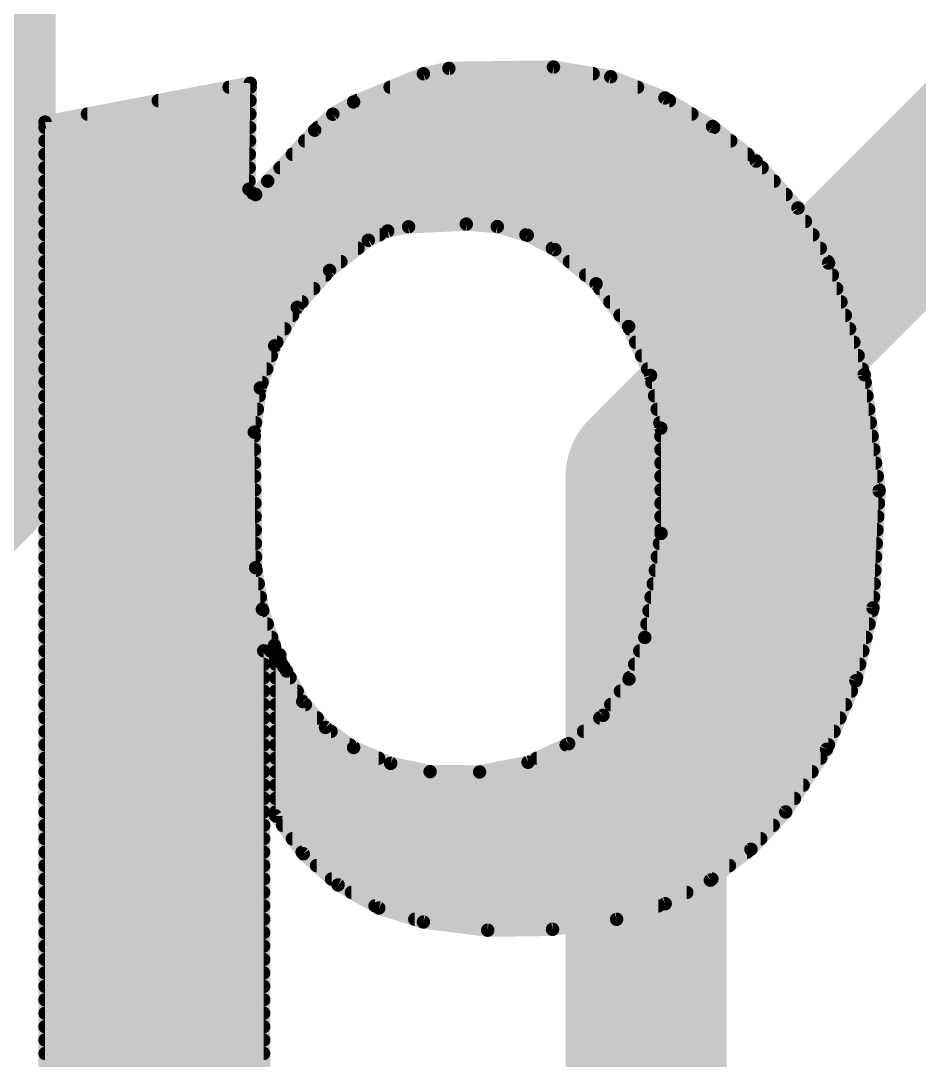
# Model space of a CAD drawing. Extents: x -6.3 to 44.5, y -10.2 to 43.3.
# Drawn here: x 19.136 to 20.837, y 38.265 to 40.232 of the extents above; entities that cross this region are included whole.
import ezdxf

# ---------------------------------------------------------------- set-up
doc = ezdxf.new("R2010")
doc.units = 0
for name, color, linetype in [('1', 12, 'CONTINUOUS'), ('16', 132, 'CONTINUOUS'), ('21', 41, 'CONTINUOUS')]:
    doc.layers.add(name, color=color, linetype=linetype)

msp = doc.modelspace()

# ---------------------------------------------------------------- linework, layer by layer
at = {"layer": '1', "const_width": 0.3048}
for points in [[(19.05, 39.37), (19.05, 40.64)], [(17.78, 38.1), (19.05, 39.37)]]:
    msp.add_lwpolyline(points, dxfattribs=at)
at = {"layer": '1', "const_width": 0.1524}
for points in [[(19.1039, 39.3161, 1), (18.9961, 39.4239)], [(18.9738, 39.37, 1), (19.1262, 39.37)]]:
    msp.add_lwpolyline(points, format="xyb", dxfattribs=at)
at = {"layer": '16', "const_width": 0.3048}
for points in [[(20.32, 39.37), (22.86, 41.91)], [(20.32, 37.211), (20.32, 39.37)]]:
    msp.add_lwpolyline(points, dxfattribs=at)
at = {"layer": '16', "const_width": 0.1524}
for points in [[(20.3962, 39.37, 1), (20.2438, 39.37)], [(20.2661, 39.4239, 1), (20.3739, 39.3161)]]:
    msp.add_lwpolyline(points, format="xyb", dxfattribs=at)
at = {"layer": '21', "const_width": 0.0254}
for points in [[(19.8984, 40.132), (19.9466, 40.1422)], [(19.9466, 40.1422), (20.1447, 40.1447)], [(20.1447, 40.1447), (20.2532, 40.1263)], [(19.7663, 40.0787), (19.8984, 40.132)], [(19.8984, 40.132), (20.2197, 40.132)], [(20.2532, 40.1263), (20.3556, 40.0863)], [(19.1821, 40.0406), (19.5707, 40.1142)], [(19.5306, 40.1066), (19.5706, 40.1066)], [(19.5707, 40.1142), (19.5682, 39.9136)], [(19.8354, 40.1066), (20.3037, 40.1066)], [(19.3965, 40.0812), (19.5703, 40.0812)], [(19.7725, 40.0812), (20.3641, 40.0812)], [(20.3556, 40.0863), (20.4458, 40.0322)], [(19.727, 40.0554), (19.7663, 40.0787)], [(19.1821, 37.9832), (19.1821, 40.0406)], [(19.2624, 40.0558), (19.57, 40.0558)], [(19.6926, 40.0253), (19.727, 40.0554)], [(19.7276, 40.0558), (20.4065, 40.0558)], [(19.1821, 40.0304), (19.5697, 40.0304)], [(19.6037, 39.9288), (19.6926, 40.0253)], [(19.6984, 40.0304), (20.4481, 40.0304)], [(20.4458, 40.0322), (20.5283, 39.9669)], [(19.1821, 40.005), (19.5693, 40.005)], [(19.6739, 40.005), (20.4802, 40.005)], [(19.1821, 39.9796), (19.569, 39.9796)], [(19.6505, 39.9796), (20.5123, 39.9796)], [(20.5283, 39.9669), (20.6074, 39.8779)], [(19.1821, 39.9542), (19.5687, 39.9542)], [(19.6271, 39.9542), (20.5396, 39.9542)], [(19.1821, 39.9288), (19.5684, 39.9288)], [(19.5809, 39.9034), (19.6037, 39.9288)], [(19.6037, 39.9288), (20.5622, 39.9288)], [(19.1821, 39.9034), (19.5809, 39.9034)], [(19.5682, 39.9136), (19.5758, 39.9059)], [(19.5758, 39.9059), (19.5809, 39.9034)], [(19.5809, 39.9034), (20.5848, 39.9034)], [(19.1821, 39.878), (20.6073, 39.878)], [(20.6074, 39.8779), (20.6654, 39.7739)], [(19.1821, 39.8526), (20.6215, 39.8526)], [(19.9796, 39.8475), (19.8704, 39.8424)], [(20.0384, 39.8428), (19.9796, 39.8475)], [(19.1821, 39.8272), (19.8155, 39.8272)], [(19.8307, 39.8345), (19.7942, 39.817)], [(19.8704, 39.8424), (19.8307, 39.8345)], [(20.095, 39.8265), (20.0384, 39.8428)], [(20.0925, 39.8272), (20.6357, 39.8272)], [(20.1473, 39.7993), (20.095, 39.8265)], [(19.7942, 39.817), (19.721, 39.7598)], [(19.1821, 39.8018), (19.7747, 39.8018)], [(20.1425, 39.8018), (20.6498, 39.8018)], [(20.2254, 39.7344), (20.1473, 39.7993)], [(19.1821, 39.7764), (19.7422, 39.7764)], [(20.1749, 39.7764), (20.664, 39.7764)], [(20.6654, 39.7739), (20.7328, 39.5626)], [(19.1821, 39.751), (19.7132, 39.751)], [(19.721, 39.7598), (19.6596, 39.69)], [(20.2055, 39.751), (20.6727, 39.751)], [(19.1821, 39.7256), (19.6909, 39.7256)], [(20.2868, 39.6536), (20.2254, 39.7344)], [(20.2321, 39.7256), (20.6808, 39.7256)], [(19.1821, 39.7002), (19.6686, 39.7002)], [(19.6596, 39.69), (19.617, 39.6172)], [(20.2514, 39.7002), (20.6889, 39.7002)], [(19.1821, 39.6748), (19.6507, 39.6748)], [(20.2707, 39.6748), (20.697, 39.6748)], [(19.1821, 39.6494), (19.6359, 39.6494)], [(20.3284, 39.561), (20.2868, 39.6536)], [(20.2887, 39.6494), (20.7051, 39.6494)], [(19.1821, 39.624), (19.621, 39.624)], [(19.617, 39.6172), (19.5896, 39.5374)], [(20.3001, 39.624), (20.7132, 39.624)], [(19.1821, 39.5986), (19.6106, 39.5986)], [(20.3115, 39.5986), (20.7213, 39.5986)], [(19.1821, 39.5732), (19.6019, 39.5732)], [(20.3229, 39.5732), (20.7294, 39.5732)], [(20.3479, 39.4614), (20.3284, 39.561)], [(20.7328, 39.5626), (20.7611, 39.3426)], [(19.1821, 39.5478), (19.5932, 39.5478)], [(19.5896, 39.5374), (19.5783, 39.4538)], [(20.3309, 39.5478), (20.7347, 39.5478)], [(19.1821, 39.5224), (19.5876, 39.5224)], [(20.3359, 39.5224), (20.738, 39.5224)], [(19.1821, 39.497), (19.5841, 39.497)], [(20.3409, 39.497), (20.7412, 39.497)], [(19.1821, 39.4716), (19.5807, 39.4716)], [(20.3459, 39.4716), (20.7445, 39.4716)], [(19.5783, 39.4538), (19.5809, 39.1973)], [(20.3482, 39.2621), (20.3479, 39.4614)], [(19.1821, 39.4462), (19.5784, 39.4462)], [(20.3479, 39.4462), (20.7478, 39.4462)], [(19.1821, 39.4208), (19.5786, 39.4208)], [(20.348, 39.4208), (20.751, 39.4208)], [(19.1821, 39.3954), (19.5789, 39.3954)], [(20.348, 39.3954), (20.7543, 39.3954)], [(19.1821, 39.37), (19.5791, 39.37)], [(20.3481, 39.37), (20.7576, 39.37)], [(19.1821, 39.3446), (19.5794, 39.3446)], [(20.3481, 39.3446), (20.7608, 39.3446)], [(20.7611, 39.3426), (20.7493, 39.1211)], [(19.1821, 39.3192), (19.5797, 39.3192)], [(20.3481, 39.3192), (20.7598, 39.3192)], [(19.1821, 39.2938), (19.5799, 39.2938)], [(20.3482, 39.2938), (20.7585, 39.2938)], [(19.1821, 39.2684), (19.5802, 39.2684)], [(20.3175, 39.0652), (20.3482, 39.2621)], [(20.3482, 39.2684), (20.7571, 39.2684)], [(19.1821, 39.243), (19.5804, 39.243)], [(20.3452, 39.243), (20.7558, 39.243)], [(19.1821, 39.2176), (19.5807, 39.2176)], [(20.3413, 39.2176), (20.7544, 39.2176)], [(19.5809, 39.1973), (19.5936, 39.1185)], [(19.1821, 39.1922), (19.5817, 39.1922)], [(20.3373, 39.1922), (20.7531, 39.1922)], [(19.1821, 39.1668), (19.5858, 39.1668)], [(20.3334, 39.1668), (20.7517, 39.1668)], [(19.1821, 39.1414), (19.5899, 39.1414)], [(20.3294, 39.1414), (20.7504, 39.1414)], [(19.1821, 39.116), (19.5944, 39.116)], [(19.5936, 39.1185), (19.6164, 39.05)], [(20.3254, 39.116), (20.7481, 39.116)], [(20.7493, 39.1211), (20.717, 38.9835)], [(19.1821, 39.0906), (19.6029, 39.0906)], [(20.3215, 39.0906), (20.7421, 39.0906)], [(19.1821, 39.0652), (19.6113, 39.0652)], [(20.2875, 38.9863), (20.3175, 39.0652)], [(20.3175, 39.0652), (20.7362, 39.0652)], [(19.1821, 39.0398), (19.6088, 39.0398)], [(19.6088, 39.0398), (19.5961, 39.0398)], [(19.5961, 39.0398), (19.5961, 37.6098)], [(19.6125, 39.0404), (19.6088, 39.0398)], [(19.6155, 39.0428), (19.6125, 39.0404)], [(19.6169, 39.0463), (19.6155, 39.0428)], [(19.6164, 39.05), (19.6169, 39.0463)], [(20.3079, 39.0398), (20.7302, 39.0398)], [(19.619, 39.0246), (19.6266, 39.0322)], [(19.619, 38.7274), (19.619, 39.0246)], [(19.6266, 39.0322), (19.6266, 39.0271)], [(19.6266, 39.0271), (19.6286, 39.0174)], [(19.6286, 39.0174), (19.6342, 39.0093)], [(19.1821, 39.0144), (19.5961, 39.0144)], [(19.619, 39.0144), (19.6307, 39.0144)], [(19.6342, 39.0093), (19.6393, 39.0017)], [(19.6393, 39.0017), (19.67, 38.944)], [(20.2982, 39.0144), (20.7243, 39.0144)], [(19.1821, 38.989), (19.5961, 38.989)], [(19.619, 38.989), (19.646, 38.989)], [(20.2384, 38.9178), (20.2875, 38.9863)], [(20.2886, 38.989), (20.7183, 38.989)], [(20.717, 38.9835), (20.6614, 38.8534)], [(19.1821, 38.9636), (19.5961, 38.9636)], [(19.619, 38.9636), (19.6595, 38.9636)], [(20.2713, 38.9636), (20.7085, 38.9636)], [(19.67, 38.944), (19.7131, 38.8948)], [(19.1821, 38.9382), (19.5961, 38.9382)], [(19.619, 38.9382), (19.675, 38.9382)], [(20.253, 38.9382), (20.6976, 38.9382)], [(19.1821, 38.9128), (19.5961, 38.9128)], [(19.619, 38.9128), (19.6973, 38.9128)], [(20.1732, 38.8641), (20.2384, 38.9178)], [(20.2323, 38.9128), (20.6868, 38.9128)], [(19.1821, 38.8874), (19.5961, 38.8874)], [(19.619, 38.8874), (19.7235, 38.8874)], [(19.7131, 38.8948), (19.7663, 38.8569)], [(20.2015, 38.8874), (20.6759, 38.8874)], [(19.1821, 38.862), (19.5961, 38.862)], [(19.619, 38.862), (19.7591, 38.862)], [(20.0965, 38.829), (20.1732, 38.8641)], [(20.1686, 38.862), (20.6651, 38.862)], [(19.7663, 38.8569), (19.8364, 38.8269)], [(20.6614, 38.8534), (20.5842, 38.735)], [(19.1821, 38.8366), (19.5961, 38.8366)], [(19.619, 38.8366), (19.8137, 38.8366)], [(19.8364, 38.8269), (19.9111, 38.8112)], [(20.0047, 38.8106), (20.0965, 38.829)], [(20.1131, 38.8366), (20.6504, 38.8366)], [(19.1821, 38.8112), (19.5961, 38.8112)], [(19.619, 38.8112), (19.9111, 38.8112)], [(19.9111, 38.8112), (20.0047, 38.8106)], [(20.0077, 38.8112), (20.6339, 38.8112)], [(19.1821, 38.7858), (19.5961, 38.7858)], [(19.619, 38.7858), (20.6173, 38.7858)], [(19.1821, 38.7604), (19.5961, 38.7604)], [(19.619, 38.7604), (20.6008, 38.7604)], [(19.1821, 38.735), (19.5961, 38.735)], [(19.619, 38.735), (20.5842, 38.735)], [(19.671, 38.6558), (19.619, 38.7274)], [(20.5842, 38.735), (20.5184, 38.6643)], [(19.1821, 38.7096), (19.5961, 38.7096)], [(19.6319, 38.7096), (20.5606, 38.7096)], [(19.1821, 38.6842), (19.5961, 38.6842)], [(19.6504, 38.6842), (20.5369, 38.6842)], [(20.5184, 38.6643), (20.4416, 38.6059)], [(19.1821, 38.6588), (19.5961, 38.6588)], [(19.6688, 38.6588), (20.5111, 38.6588)], [(19.737, 38.5968), (19.671, 38.6558)], [(19.1821, 38.6334), (19.5961, 38.6334)], [(19.6961, 38.6334), (20.4778, 38.6334)], [(19.1821, 38.608), (19.5961, 38.608)], [(19.7245, 38.608), (20.4444, 38.608)], [(20.4416, 38.6059), (20.356, 38.5613)], [(19.814, 38.5531), (19.737, 38.5968)], [(19.1821, 38.5826), (19.5961, 38.5826)], [(19.7621, 38.5826), (20.397, 38.5826)], [(19.1821, 38.5572), (19.5961, 38.5572)], [(19.8068, 38.5572), (20.3434, 38.5572)], [(19.8984, 38.5267), (19.814, 38.5531)], [(20.356, 38.5613), (20.2641, 38.5318)], [(19.1821, 38.5318), (19.5961, 38.5318)], [(19.8821, 38.5318), (20.2641, 38.5318)], [(20.0201, 38.5112), (19.8984, 38.5267)], [(20.2641, 38.5318), (20.1428, 38.5129)], [(19.1821, 38.5064), (19.5961, 38.5064)], [(20.1428, 38.5129), (20.0201, 38.5112)], [(19.1821, 38.481), (19.5961, 38.481)], [(19.1821, 38.4556), (19.5961, 38.4556)], [(19.1821, 38.4302), (19.5961, 38.4302)], [(19.1821, 38.4048), (19.5961, 38.4048)], [(19.1821, 38.3794), (19.5961, 38.3794)], [(19.1821, 38.354), (19.5961, 38.354)], [(19.1821, 38.3286), (19.5961, 38.3286)], [(19.1821, 38.3032), (19.5961, 38.3032)], [(19.1821, 38.2778), (19.5961, 38.2778)], [(19.1821, 38.2524), (19.5961, 38.2524)]]:
    msp.add_lwpolyline(points, dxfattribs=at)
at = {"layer": '21', "const_width": 0.0127}
for points in [[(19.9465, 40.1485, 1), (19.9467, 40.1359)], [(19.9479, 40.136, 1), (19.9453, 40.1484)], [(20.1458, 40.151, 1), (20.1436, 40.1384)], [(20.1448, 40.1384, 1), (20.1446, 40.151)], [(19.8984, 40.1384, 1), (19.8984, 40.1257)], [(19.8971, 40.1382, 1), (19.8997, 40.1258)], [(19.9008, 40.1261, 1), (19.896, 40.1379)], [(20.2197, 40.1257, 1), (20.2197, 40.1384)], [(20.2555, 40.1323, 1), (20.2508, 40.1204)], [(20.2521, 40.1201, 1), (20.2542, 40.1326)], [(19.5306, 40.1129, 1), (19.5306, 40.1003)], [(19.577, 40.1141, 1), (19.5644, 40.1143)], [(19.5719, 40.108, 1), (19.5695, 40.1204)], [(19.5706, 40.1003, 1), (19.5706, 40.1129)], [(19.8354, 40.1129, 1), (19.8354, 40.1003)], [(20.3037, 40.1003, 1), (20.3037, 40.1129)], [(19.3965, 40.0876, 1), (19.3965, 40.0749)], [(19.5703, 40.0749, 1), (19.5703, 40.0876)], [(19.7725, 40.0876, 1), (19.7725, 40.0749)], [(20.3589, 40.0917, 1), (20.3523, 40.0809)], [(20.3533, 40.0804, 1), (20.3579, 40.0922)], [(20.3641, 40.0749, 1), (20.3641, 40.0876)], [(19.7639, 40.0846, 1), (19.7687, 40.0728)], [(19.7695, 40.0732, 1), (19.7631, 40.0842)], [(19.1885, 40.0406, 1), (19.1758, 40.0406)], [(19.1809, 40.0468, 1), (19.1833, 40.0344)], [(19.2624, 40.0622, 1), (19.2624, 40.0495)], [(19.57, 40.0495, 1), (19.57, 40.0622)], [(19.7237, 40.0609, 1), (19.7302, 40.05)], [(19.7276, 40.0622, 1), (19.7276, 40.0495)], [(19.7311, 40.0507, 1), (19.7228, 40.0602)], [(20.4065, 40.0495, 1), (20.4065, 40.0622)], [(19.1821, 40.0367, 1), (19.1821, 40.0241)], [(19.5697, 40.0241, 1), (19.5697, 40.0367)], [(19.6884, 40.0301, 1), (19.6968, 40.0205)], [(19.6973, 40.021, 1), (19.6879, 40.0296)], [(19.6984, 40.0367, 1), (19.6984, 40.0241)], [(20.4498, 40.0372, 1), (20.4419, 40.0272)], [(20.4426, 40.0268, 1), (20.4491, 40.0377)], [(20.4481, 40.0241, 1), (20.4481, 40.0367)], [(19.1821, 40.0114, 1), (19.1821, 39.9987)], [(19.5693, 39.9987, 1), (19.5693, 40.0114)], [(19.6739, 40.0114, 1), (19.6739, 39.9987)], [(20.4802, 39.9987, 1), (20.4802, 40.0114)], [(19.1821, 39.986, 1), (19.1821, 39.9733)], [(19.569, 39.9733, 1), (19.569, 39.986)], [(19.6505, 39.986, 1), (19.6505, 39.9733)], [(20.5123, 39.9733, 1), (20.5123, 39.986)], [(20.533, 39.9711, 1), (20.5236, 39.9627)], [(20.5244, 39.9619, 1), (20.5322, 39.9719)], [(19.1821, 39.9605, 1), (19.1821, 39.9479)], [(19.5687, 39.9479, 1), (19.5687, 39.9605)], [(19.6271, 39.9605, 1), (19.6271, 39.9479)], [(20.5396, 39.9479, 1), (20.5396, 39.9605)], [(19.1821, 39.9352, 1), (19.1821, 39.9225)], [(19.5684, 39.9225, 1), (19.5684, 39.9352)], [(19.6037, 39.9352, 1), (19.6037, 39.9225)], [(19.599, 39.9331, 1), (19.6084, 39.9245)], [(19.6084, 39.9246, 1), (19.599, 39.933)], [(20.5622, 39.9225, 1), (20.5622, 39.9352)], [(19.1821, 39.9098, 1), (19.1821, 39.8971)], [(19.5727, 39.9181, 1), (19.5637, 39.9091)], [(19.5619, 39.9137, 1), (19.5745, 39.9135)], [(19.5786, 39.9116, 1), (19.573, 39.9002)], [(19.5713, 39.9014, 1), (19.5803, 39.9104)], [(19.5809, 39.9098, 1), (19.5809, 39.8971)], [(19.5781, 39.8977, 1), (19.5837, 39.9091)], [(19.5809, 39.8971, 1), (19.5809, 39.9098)], [(20.5848, 39.8971, 1), (20.5848, 39.9098)], [(19.5762, 39.9076, 1), (19.5856, 39.8992)], [(19.1821, 39.8843, 1), (19.1821, 39.8717)], [(20.613, 39.881, 1), (20.6019, 39.8748)], [(20.6027, 39.8737, 1), (20.6122, 39.8821)], [(20.6073, 39.8717, 1), (20.6073, 39.8843)], [(19.1821, 39.859, 1), (19.1821, 39.8463)], [(19.9801, 39.8538, 1), (19.9791, 39.8412)], [(19.9799, 39.8412, 1), (19.9793, 39.8538)], [(20.6215, 39.8463, 1), (20.6215, 39.859)], [(19.1821, 39.8336, 1), (19.1821, 39.8209)], [(19.8155, 39.8209, 1), (19.8155, 39.8336)], [(19.8295, 39.8407, 1), (19.832, 39.8282)], [(19.8335, 39.8287, 1), (19.828, 39.8402)], [(19.8701, 39.8487, 1), (19.8707, 39.8361)], [(19.8716, 39.8362, 1), (19.8692, 39.8486)], [(20.0401, 39.8489, 1), (20.0366, 39.8367)], [(20.0378, 39.8364, 1), (20.0389, 39.8491)], [(20.0925, 39.8336, 1), (20.0925, 39.8209)], [(20.0979, 39.8321, 1), (20.0921, 39.8208)], [(20.0932, 39.8204, 1), (20.0968, 39.8326)], [(20.6357, 39.8209, 1), (20.6357, 39.8336)], [(19.7915, 39.8227, 1), (19.7969, 39.8113)], [(19.7981, 39.812, 1), (19.7903, 39.822)], [(19.1821, 39.8081, 1), (19.1821, 39.7955)], [(19.7747, 39.7955, 1), (19.7747, 39.8081)], [(20.1425, 39.8081, 1), (20.1425, 39.7955)], [(20.1514, 39.8042, 1), (20.1432, 39.7944)], [(20.1444, 39.7937, 1), (20.1502, 39.8049)], [(20.6498, 39.7955, 1), (20.6498, 39.8081)], [(19.1821, 39.7828, 1), (19.1821, 39.7701)], [(19.7422, 39.7701, 1), (19.7422, 39.7828)], [(20.1749, 39.7828, 1), (20.1749, 39.7701)], [(20.6714, 39.7758, 1), (20.6594, 39.772)], [(20.6599, 39.7708, 1), (20.6709, 39.777)], [(20.664, 39.7701, 1), (20.664, 39.7828)], [(19.1821, 39.7574, 1), (19.1821, 39.7447)], [(19.7132, 39.7447, 1), (19.7132, 39.7574)], [(19.717, 39.7648, 1), (19.7249, 39.7548)], [(19.7257, 39.7556, 1), (19.7162, 39.764)], [(20.2055, 39.7574, 1), (20.2055, 39.7447)], [(20.6727, 39.7447, 1), (20.6727, 39.7574)], [(20.2304, 39.7383, 1), (20.2203, 39.7306)], [(20.2213, 39.7296, 1), (20.2294, 39.7393)], [(19.1821, 39.7319, 1), (19.1821, 39.7193)], [(19.6909, 39.7193, 1), (19.6909, 39.7319)], [(20.2321, 39.7319, 1), (20.2321, 39.7193)], [(20.6808, 39.7193, 1), (20.6808, 39.7319)], [(19.1821, 39.7066, 1), (19.1821, 39.6939)], [(19.6548, 39.6942, 1), (19.6644, 39.6858)], [(19.6651, 39.6868, 1), (19.6541, 39.6932)], [(19.6686, 39.6939, 1), (19.6686, 39.7066)], [(20.2514, 39.7066, 1), (20.2514, 39.6939)], [(20.6889, 39.6939, 1), (20.6889, 39.7066)], [(19.1821, 39.6812, 1), (19.1821, 39.6685)], [(19.6507, 39.6685, 1), (19.6507, 39.6812)], [(20.2707, 39.6812, 1), (20.2707, 39.6685)], [(20.697, 39.6685, 1), (20.697, 39.6812)], [(19.1821, 39.6557, 1), (19.1821, 39.6431)], [(19.6359, 39.6431, 1), (19.6359, 39.6557)], [(20.2926, 39.6562, 1), (20.281, 39.651)], [(20.2817, 39.6498, 1), (20.2919, 39.6575)], [(20.2887, 39.6557, 1), (20.2887, 39.6431)], [(20.7051, 39.6431, 1), (20.7051, 39.6557)], [(19.1821, 39.6303, 1), (19.1821, 39.6177)], [(19.6115, 39.6204, 1), (19.6225, 39.614)], [(19.623, 39.6151, 1), (19.611, 39.6192)], [(19.621, 39.6177, 1), (19.621, 39.6303)], [(20.3001, 39.6303, 1), (20.3001, 39.6177)], [(20.7132, 39.6177, 1), (20.7132, 39.6303)], [(19.1821, 39.605, 1), (19.1821, 39.5923)], [(19.6106, 39.5923, 1), (19.6106, 39.605)], [(20.3115, 39.605, 1), (20.3115, 39.5923)], [(20.7213, 39.5923, 1), (20.7213, 39.605)], [(19.1821, 39.5795, 1), (19.1821, 39.5669)], [(19.6019, 39.5669, 1), (19.6019, 39.5795)], [(20.3229, 39.5795, 1), (20.3229, 39.5669)], [(20.7294, 39.5669, 1), (20.7294, 39.5795)], [(20.3346, 39.5622, 1), (20.3221, 39.5598)], [(20.3226, 39.5584, 1), (20.3341, 39.5636)], [(20.7391, 39.5634, 1), (20.7265, 39.5618)], [(20.7268, 39.5607, 1), (20.7389, 39.5645)], [(19.1821, 39.5541, 1), (19.1821, 39.5415)], [(19.5836, 39.5395, 1), (19.5956, 39.5353)], [(19.5959, 39.5366, 1), (19.5833, 39.5383)], [(19.5932, 39.5415, 1), (19.5932, 39.5541)], [(20.3309, 39.5541, 1), (20.3309, 39.5415)], [(20.7347, 39.5415, 1), (20.7347, 39.5541)], [(19.1821, 39.5288, 1), (19.1821, 39.5161)], [(19.5876, 39.5161, 1), (19.5876, 39.5288)], [(20.3359, 39.5288, 1), (20.3359, 39.5161)], [(20.738, 39.5161, 1), (20.738, 39.5288)], [(19.1821, 39.5033, 1), (19.1821, 39.4907)], [(19.5841, 39.4907, 1), (19.5841, 39.5033)], [(20.3409, 39.5033, 1), (20.3409, 39.4907)], [(20.7412, 39.4907, 1), (20.7412, 39.5033)], [(19.1821, 39.4779, 1), (19.1821, 39.4653)], [(19.5807, 39.4653, 1), (19.5807, 39.4779)], [(20.3459, 39.4779, 1), (20.3459, 39.4653)], [(20.7445, 39.4653, 1), (20.7445, 39.4779)], [(19.5846, 39.4539, 1), (19.572, 39.4537)], [(20.3542, 39.4614, 1), (20.3416, 39.4614)], [(20.3417, 39.4602, 1), (20.3541, 39.4626)], [(19.1821, 39.4526, 1), (19.1821, 39.4399)], [(19.572, 39.4546, 1), (19.5846, 39.453)], [(19.5784, 39.4399, 1), (19.5784, 39.4526)], [(20.3479, 39.4526, 1), (20.3479, 39.4399)], [(20.7478, 39.4399, 1), (20.7478, 39.4526)], [(19.1821, 39.4271, 1), (19.1821, 39.4145)], [(19.5786, 39.4145, 1), (19.5786, 39.4271)], [(20.348, 39.4271, 1), (20.348, 39.4145)], [(20.751, 39.4145, 1), (20.751, 39.4271)], [(19.1821, 39.4017, 1), (19.1821, 39.3891)], [(19.5789, 39.3891, 1), (19.5789, 39.4017)], [(20.348, 39.4017, 1), (20.348, 39.3891)], [(20.7543, 39.3891, 1), (20.7543, 39.4017)], [(19.1821, 39.3764, 1), (19.1821, 39.3637)], [(19.5791, 39.3637, 1), (19.5791, 39.3764)], [(20.3481, 39.3764, 1), (20.3481, 39.3637)], [(20.7576, 39.3637, 1), (20.7576, 39.3764)], [(19.1821, 39.3509, 1), (19.1821, 39.3383)], [(19.5794, 39.3383, 1), (19.5794, 39.3509)], [(20.3481, 39.3509, 1), (20.3481, 39.3383)], [(20.7674, 39.3423, 1), (20.7547, 39.3429)], [(20.7548, 39.3418, 1), (20.7674, 39.3434)], [(20.7608, 39.3383, 1), (20.7608, 39.3509)], [(19.1821, 39.3255, 1), (19.1821, 39.3129)], [(19.5797, 39.3129, 1), (19.5797, 39.3255)], [(20.3481, 39.3255, 1), (20.3481, 39.3129)], [(20.7598, 39.3129, 1), (20.7598, 39.3255)], [(19.1821, 39.3002, 1), (19.1821, 39.2875)], [(19.5799, 39.2875, 1), (19.5799, 39.3002)], [(20.3482, 39.3002, 1), (20.3482, 39.2875)], [(20.7585, 39.2875, 1), (20.7585, 39.3002)], [(19.1821, 39.2747, 1), (19.1821, 39.2621)], [(19.5802, 39.2621, 1), (19.5802, 39.2747)], [(20.3482, 39.2747, 1), (20.3482, 39.2621)], [(20.3419, 39.2621, 1), (20.3546, 39.2621)], [(20.3545, 39.2611, 1), (20.342, 39.2631)], [(20.7571, 39.2621, 1), (20.7571, 39.2747)], [(19.1821, 39.2493, 1), (19.1821, 39.2367)], [(19.5804, 39.2367, 1), (19.5804, 39.2493)], [(20.3452, 39.2493, 1), (20.3452, 39.2367)], [(20.7558, 39.2367, 1), (20.7558, 39.2493)], [(19.1821, 39.224, 1), (19.1821, 39.2113)], [(19.5807, 39.2113, 1), (19.5807, 39.224)], [(20.3413, 39.224, 1), (20.3413, 39.2113)], [(20.7544, 39.2113, 1), (20.7544, 39.224)], [(19.5872, 39.1983, 1), (19.5746, 39.1963)], [(19.1821, 39.1985, 1), (19.1821, 39.1859)], [(19.5746, 39.1972, 1), (19.5872, 39.1974)], [(19.5817, 39.1859, 1), (19.5817, 39.1985)], [(20.3373, 39.1985, 1), (20.3373, 39.1859)], [(20.7531, 39.1859, 1), (20.7531, 39.1985)], [(19.1821, 39.1731, 1), (19.1821, 39.1605)], [(19.5858, 39.1605, 1), (19.5858, 39.1731)], [(20.3334, 39.1731, 1), (20.3334, 39.1605)], [(20.7517, 39.1605, 1), (20.7517, 39.1731)], [(19.1821, 39.1478, 1), (19.1821, 39.1351)], [(19.5899, 39.1351, 1), (19.5899, 39.1478)], [(20.3294, 39.1478, 1), (20.3294, 39.1351)], [(20.7504, 39.1351, 1), (20.7504, 39.1478)], [(19.1821, 39.1223, 1), (19.1821, 39.1097)], [(19.5996, 39.1205, 1), (19.5876, 39.1165)], [(19.5944, 39.1097, 1), (19.5944, 39.1223)], [(20.3254, 39.1223, 1), (20.3254, 39.1097)], [(20.7555, 39.1196, 1), (20.7431, 39.1226)], [(20.7481, 39.1097, 1), (20.7481, 39.1223)], [(19.5873, 39.1175, 1), (19.5999, 39.1195)], [(20.743, 39.1214, 1), (20.7556, 39.1208)], [(19.1821, 39.0969, 1), (19.1821, 39.0843)], [(19.6029, 39.0843, 1), (19.6029, 39.0969)], [(20.3215, 39.0969, 1), (20.3215, 39.0843)], [(20.7421, 39.0843, 1), (20.7421, 39.0969)], [(19.1821, 39.0716, 1), (19.1821, 39.0589)], [(19.6113, 39.0589, 1), (19.6113, 39.0716)], [(20.3175, 39.0716, 1), (20.3175, 39.0589)], [(20.3112, 39.0662, 1), (20.3238, 39.0642)], [(20.3234, 39.0629, 1), (20.3116, 39.0675)], [(20.7362, 39.0589, 1), (20.7362, 39.0716)], [(19.1821, 39.0461, 1), (19.1821, 39.0335)], [(19.6025, 39.0398, 1), (19.5897, 39.0398)], [(19.5961, 39.0461, 1), (19.5961, 39.0335)], [(19.6078, 39.0461, 1), (19.6098, 39.0335)], [(19.6086, 39.0454, 1), (19.6165, 39.0354)], [(19.6088, 39.0335, 1), (19.6088, 39.0461)], [(19.6088, 39.0335, 1), (19.6088, 39.0461)], [(19.6096, 39.0451, 1), (19.6214, 39.0404)], [(19.6227, 39.0508, 1), (19.6101, 39.0492)], [(19.6104, 39.048, 1), (19.6224, 39.052)], [(19.6106, 39.0454, 1), (19.6232, 39.0471)], [(19.6228, 39.0439, 1), (19.611, 39.0486)], [(19.6194, 39.0378, 1), (19.6115, 39.0477)], [(19.6135, 39.0341, 1), (19.6115, 39.0467)], [(20.3079, 39.0461, 1), (20.3079, 39.0335)], [(20.7302, 39.0335, 1), (20.7302, 39.0461)], [(19.6254, 39.0246, 1), (19.6126, 39.0246)], [(19.6145, 39.0291, 1), (19.6235, 39.0201)], [(19.633, 39.0322, 1), (19.6202, 39.0322)], [(19.6202, 39.0271, 1), (19.633, 39.0271)], [(19.6328, 39.0284, 1), (19.6204, 39.0258)], [(19.6311, 39.0277, 1), (19.6221, 39.0367)], [(19.6338, 39.021, 1), (19.6234, 39.0138)], [(19.1821, 39.0207, 1), (19.1821, 39.0081)], [(19.5961, 39.0081, 1), (19.5961, 39.0207)], [(19.619, 39.0207, 1), (19.619, 39.0081)], [(19.6224, 39.0162, 1), (19.6348, 39.0187)], [(19.6395, 39.0128, 1), (19.6289, 39.0058)], [(19.629, 39.0057, 1), (19.6394, 39.0129)], [(19.6307, 39.0081, 1), (19.6307, 39.0207)], [(19.6449, 39.0047, 1), (19.6337, 38.9987)], [(19.634, 38.9982, 1), (19.6446, 39.0052)], [(20.2982, 39.0207, 1), (20.2982, 39.0081)], [(20.7243, 39.0081, 1), (20.7243, 39.0207)], [(19.1821, 38.9954, 1), (19.1821, 38.9827)], [(19.5961, 38.9827, 1), (19.5961, 38.9954)], [(19.619, 38.9954, 1), (19.619, 38.9827)], [(19.646, 38.9827, 1), (19.646, 38.9954)], [(20.2816, 38.9886, 1), (20.2935, 38.9841)], [(20.2886, 38.9954, 1), (20.2886, 38.9827)], [(20.2927, 38.9826, 1), (20.2824, 38.99)], [(20.7108, 38.9849, 1), (20.7232, 38.982)], [(20.7228, 38.981, 1), (20.7112, 38.9859)], [(20.7183, 38.9827, 1), (20.7183, 38.9954)], [(19.1821, 38.9699, 1), (19.1821, 38.9573)], [(19.5961, 38.9573, 1), (19.5961, 38.9699)], [(19.619, 38.9699, 1), (19.619, 38.9573)], [(19.6595, 38.9573, 1), (19.6595, 38.9699)], [(20.2713, 38.9699, 1), (20.2713, 38.9573)], [(20.7085, 38.9573, 1), (20.7085, 38.9699)], [(19.6747, 38.9482, 1), (19.6652, 38.9398)], [(19.6644, 38.941, 1), (19.6756, 38.947)], [(19.1821, 38.9445, 1), (19.1821, 38.9319)], [(19.5961, 38.9319, 1), (19.5961, 38.9445)], [(19.619, 38.9445, 1), (19.619, 38.9319)], [(19.675, 38.9319, 1), (19.675, 38.9445)], [(20.253, 38.9445, 1), (20.253, 38.9319)], [(20.6976, 38.9319, 1), (20.6976, 38.9445)], [(19.1821, 38.9192, 1), (19.1821, 38.9065)], [(19.5961, 38.9065, 1), (19.5961, 38.9192)], [(19.619, 38.9192, 1), (19.619, 38.9065)], [(19.6973, 38.9065, 1), (19.6973, 38.9192)], [(20.2323, 38.9192, 1), (20.2323, 38.9065)], [(20.2332, 38.9215, 1), (20.2435, 38.9141)], [(20.2424, 38.9129, 1), (20.2343, 38.9227)], [(20.6868, 38.9065, 1), (20.6868, 38.9192)], [(19.1821, 38.8937, 1), (19.1821, 38.8811)], [(19.5961, 38.8811, 1), (19.5961, 38.8937)], [(19.619, 38.8937, 1), (19.619, 38.8811)], [(19.7168, 38.9, 1), (19.7094, 38.8897)], [(19.7083, 38.8907, 1), (19.7178, 38.899)], [(19.7235, 38.8811, 1), (19.7235, 38.8937)], [(20.2015, 38.8937, 1), (20.2015, 38.8811)], [(20.6759, 38.8811, 1), (20.6759, 38.8937)], [(19.1821, 38.8683, 1), (19.1821, 38.8557)], [(19.5961, 38.8557, 1), (19.5961, 38.8683)], [(19.619, 38.8683, 1), (19.619, 38.8557)], [(19.7591, 38.8557, 1), (19.7591, 38.8683)], [(20.1686, 38.8683, 1), (20.1686, 38.8557)], [(20.1692, 38.869, 1), (20.1773, 38.8592)], [(20.1759, 38.8583, 1), (20.1706, 38.8699)], [(20.6651, 38.8557, 1), (20.6651, 38.8683)], [(19.7688, 38.8627, 1), (19.7638, 38.8511)], [(19.7626, 38.8517, 1), (19.77, 38.8621)], [(20.6556, 38.8559, 1), (20.6672, 38.851)], [(20.6667, 38.85, 1), (20.6561, 38.8569)], [(19.1821, 38.843, 1), (19.1821, 38.8303)], [(19.5961, 38.8303, 1), (19.5961, 38.843)], [(19.619, 38.843, 1), (19.619, 38.8303)], [(19.8137, 38.8303, 1), (19.8137, 38.843)], [(19.8377, 38.8331, 1), (19.8351, 38.8207)], [(19.8339, 38.821, 1), (19.8389, 38.8327)], [(20.0939, 38.8348, 1), (20.0991, 38.8232)], [(20.0977, 38.8228, 1), (20.0953, 38.8352)], [(20.1131, 38.843, 1), (20.1131, 38.8303)], [(20.6504, 38.8303, 1), (20.6504, 38.843)], [(19.1821, 38.8175, 1), (19.1821, 38.8049)], [(19.5961, 38.8049, 1), (19.5961, 38.8175)], [(19.619, 38.8175, 1), (19.619, 38.8049)], [(19.9111, 38.8175, 1), (19.9111, 38.8049)], [(19.9098, 38.805, 1), (19.9124, 38.8174)], [(19.9111, 38.8049, 1), (19.9111, 38.8175)], [(20.0035, 38.8168, 1), (20.006, 38.8044)], [(20.0077, 38.8175, 1), (20.0077, 38.8049)], [(20.0047, 38.8043, 1), (20.0048, 38.817)], [(20.6339, 38.8049, 1), (20.6339, 38.8175)], [(19.1821, 38.7921, 1), (19.1821, 38.7795)], [(19.5961, 38.7795, 1), (19.5961, 38.7921)], [(19.619, 38.7921, 1), (19.619, 38.7795)], [(20.6173, 38.7795, 1), (20.6173, 38.7921)], [(19.1821, 38.7668, 1), (19.1821, 38.7541)], [(19.5961, 38.7541, 1), (19.5961, 38.7668)], [(19.619, 38.7668, 1), (19.619, 38.7541)], [(20.6008, 38.7541, 1), (20.6008, 38.7668)], [(19.1821, 38.7413, 1), (19.1821, 38.7287)], [(19.5961, 38.7287, 1), (19.5961, 38.7413)], [(19.619, 38.7413, 1), (19.619, 38.7287)], [(19.6241, 38.7311, 1), (19.6139, 38.7237)], [(20.5789, 38.7385, 1), (20.5895, 38.7315)], [(20.5888, 38.7307, 1), (20.5796, 38.7393)], [(20.5842, 38.7287, 1), (20.5842, 38.7413)], [(19.1821, 38.7159, 1), (19.1821, 38.7033)], [(19.5961, 38.7033, 1), (19.5961, 38.7159)], [(19.6126, 38.7274, 1), (19.6254, 38.7274)], [(19.6319, 38.7159, 1), (19.6319, 38.7033)], [(20.5606, 38.7033, 1), (20.5606, 38.7159)], [(19.1821, 38.6906, 1), (19.1821, 38.6779)], [(19.5961, 38.6779, 1), (19.5961, 38.6906)], [(19.6504, 38.6906, 1), (19.6504, 38.6779)], [(20.5369, 38.6779, 1), (20.5369, 38.6906)], [(20.5223, 38.6593, 1), (20.5146, 38.6694)], [(19.1821, 38.6651, 1), (19.1821, 38.6525)], [(19.5961, 38.6525, 1), (19.5961, 38.6651)], [(19.6688, 38.6651, 1), (19.6688, 38.6525)], [(19.6753, 38.6605, 1), (19.6668, 38.6511)], [(19.6659, 38.6521, 1), (19.6762, 38.6595)], [(20.5111, 38.6525, 1), (20.5111, 38.6651)], [(20.5138, 38.6687, 1), (20.5231, 38.66)], [(19.1821, 38.6397, 1), (19.1821, 38.6271)], [(19.5961, 38.6271, 1), (19.5961, 38.6397)], [(19.6961, 38.6397, 1), (19.6961, 38.6271)], [(20.4778, 38.6271, 1), (20.4778, 38.6397)], [(19.1821, 38.6144, 1), (19.1821, 38.6017)], [(19.5961, 38.6017, 1), (19.5961, 38.6144)], [(19.7245, 38.6144, 1), (19.7245, 38.6017)], [(20.4378, 38.6109, 1), (20.4455, 38.6008)], [(20.4446, 38.6002, 1), (20.4387, 38.6115)], [(20.4444, 38.6017, 1), (20.4444, 38.6144)], [(19.7401, 38.6024, 1), (19.7339, 38.5913)], [(19.7328, 38.5921, 1), (19.7412, 38.6016)], [(19.1821, 38.5889, 1), (19.1821, 38.5763)], [(19.5961, 38.5763, 1), (19.5961, 38.5889)], [(19.7621, 38.5889, 1), (19.7621, 38.5763)], [(20.397, 38.5763, 1), (20.397, 38.5889)], [(19.1821, 38.5635, 1), (19.1821, 38.5509)], [(19.5961, 38.5509, 1), (19.5961, 38.5635)], [(19.8068, 38.5635, 1), (19.8068, 38.5509)], [(19.8158, 38.5592, 1), (19.8121, 38.5471)], [(19.8108, 38.5476, 1), (19.8171, 38.5587)], [(20.3434, 38.5509, 1), (20.3434, 38.5635)], [(20.3531, 38.5669, 1), (20.359, 38.5556)], [(20.358, 38.5552, 1), (20.3541, 38.5673)], [(19.1821, 38.5382, 1), (19.1821, 38.5255)], [(19.5961, 38.5255, 1), (19.5961, 38.5382)], [(19.8821, 38.5382, 1), (19.8821, 38.5255)], [(19.8992, 38.533, 1), (19.8976, 38.5204)], [(19.8965, 38.5206, 1), (19.9003, 38.5328)], [(20.2622, 38.5378, 1), (20.266, 38.5258)], [(20.2651, 38.5255, 1), (20.2631, 38.5381)], [(20.2641, 38.5255, 1), (20.2641, 38.5382)], [(19.1821, 38.5127, 1), (19.1821, 38.5001)], [(19.5961, 38.5001, 1), (19.5961, 38.5127)], [(20.02, 38.5175, 1), (20.0202, 38.5048)], [(20.0193, 38.5049, 1), (20.0209, 38.5175)], [(20.1419, 38.5192, 1), (20.1438, 38.5066)], [(20.1429, 38.5065, 1), (20.1428, 38.5192)], [(19.1821, 38.4873, 1), (19.1821, 38.4747)], [(19.5961, 38.4747, 1), (19.5961, 38.4873)], [(19.1821, 38.462, 1), (19.1821, 38.4493)], [(19.5961, 38.4493, 1), (19.5961, 38.462)], [(19.1821, 38.4365, 1), (19.1821, 38.4239)], [(19.5961, 38.4239, 1), (19.5961, 38.4365)], [(19.1821, 38.4111, 1), (19.1821, 38.3985)], [(19.5961, 38.3985, 1), (19.5961, 38.4111)], [(19.1821, 38.3858, 1), (19.1821, 38.3731)], [(19.5961, 38.3731, 1), (19.5961, 38.3858)], [(19.1821, 38.3603, 1), (19.1821, 38.3477)], [(19.5961, 38.3477, 1), (19.5961, 38.3603)], [(19.1821, 38.3349, 1), (19.1821, 38.3223)], [(19.5961, 38.3223, 1), (19.5961, 38.3349)], [(19.1821, 38.3096, 1), (19.1821, 38.2969)], [(19.5961, 38.2969, 1), (19.5961, 38.3096)], [(19.1821, 38.2841, 1), (19.1821, 38.2715)], [(19.5961, 38.2715, 1), (19.5961, 38.2841)]]:
    msp.add_lwpolyline(points, format="xyb", dxfattribs=at)

doc.saveas('drawing.dxf')
